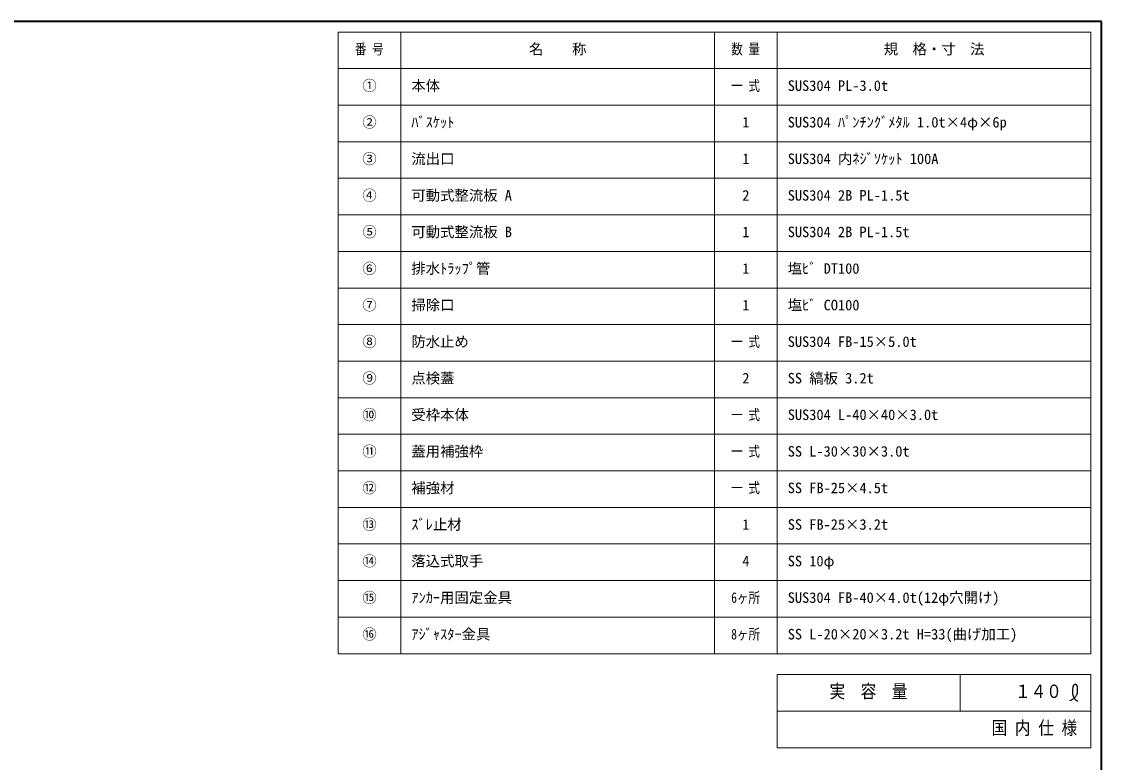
# Model space of a CAD drawing. Units: millimetres at full size, sheet at 1:10; details may follow other scales. Extents: x -2126 to 1924, y -1326 to 1484.
# Drawn here: x -142 to 1924, y 66 to 1484 of the extents above; entities that cross this region are included whole.
import ezdxf
from ezdxf.enums import TextEntityAlignment as Align

# ---------------------------------------------------------------- set-up
doc = ezdxf.new("R2010")
doc.units = ezdxf.units.MM
doc.header["$LTSCALE"] = 10
doc.layers.add('0-0_ﾚｲﾔ1', color=4, linetype='Continuous', lineweight=9)
doc.styles.add('ＭＳ ゴシック', font='')
doc.styles.get('ＭＳ ゴシック').set_extended_font_data('MS Gothic')

msp = doc.modelspace()

# ---------------------------------------------------------------- linework, layer by layer
at = {"layer": '0-0_ﾚｲﾔ1', "color": 1, "lineweight": 40}
for p, q in [((1923.78, 1484.05), (-2126.22, 1484.05)), ((1923.78, -1325.95), (1923.78, 1484.05))]:
    msp.add_line(p, q, dxfattribs=at)
at = {"layer": '0-0_ﾚｲﾔ1', "color": 3, "lineweight": 18}
for p, q in [((1903.78, 1464.05), (463.78, 1464.05)), ((463.78, 274.05), (463.78, 1464.05)), ((583.78, 274.05), (583.78, 1464.05)), ((1183.78, 274.05), (1183.78, 1464.05)), ((1303.78, 274.05), (1303.78, 1464.05)), ((1903.78, 274.05), (1903.78, 1464.05)), ((1903.78, 1394.05), (463.78, 1394.05)), ((1903.78, 1324.05), (463.78, 1324.05)), ((1903.78, 1254.05), (463.78, 1254.05)), ((1903.78, 1184.05), (463.78, 1184.05)), ((1903.78, 1114.05), (463.78, 1114.05)), ((1903.78, 1044.05), (463.78, 1044.05)), ((1903.78, 974.05), (463.78, 974.05)), ((1903.78, 904.05), (463.78, 904.05)), ((1903.78, 834.05), (463.78, 834.05)), ((1903.78, 764.05), (463.78, 764.05)), ((1903.78, 694.05), (463.78, 694.05)), ((1903.78, 624.05), (463.78, 624.05)), ((1903.78, 554.05), (463.78, 554.05)), ((1903.78, 484.05), (463.78, 484.05)), ((1903.78, 414.05), (463.78, 414.05)), ((1903.78, 344.05), (463.78, 344.05)), ((1903.78, 274.05), (463.78, 274.05)), ((1303.78, 234.05), (1903.78, 234.05)), ((1303.78, 234.05), (1303.78, 94.05)), ((1653.78, 234.05), (1653.78, 164.05)), ((1903.78, 234.05), (1903.78, 94.05)), ((1303.78, 164.05), (1903.78, 164.05)), ((1303.78, 94.05), (1903.78, 94.05))]:
    msp.add_line(p, q, dxfattribs=at)
at = {"layer": '0-0_ﾚｲﾔ1', "color": 5, "lineweight": 25}
for points in [[(1863.49, 184.04), (1864.3, 184.51), (1865.71, 185.33), (1867.1, 186.16), (1868.46, 187.03), (1869.81, 187.95), (1871.11, 188.92), (1871.85, 189.52), (1872.39, 189.99), (1873.29, 190.82), (1874.15, 191.71), (1874.95, 192.64), (1875.67, 193.62), (1876.32, 194.65), (1876.64, 195.28), (1876.88, 195.79), (1877.24, 196.69), (1877.53, 197.61), (1877.77, 198.55), (1877.96, 199.51), (1878.09, 200.47), (1878.15, 201.03), (1878.19, 201.61), (1878.24, 202.61), (1878.25, 203.6), (1878.23, 204.6), (1878.2, 205.6), (1878.17, 206.61), (1878.15, 207.2), (1878.13, 207.82), (1878.09, 208.89), (1878.01, 209.95), (1877.84, 211), (1877.56, 212), (1877.12, 212.97), (1876.78, 213.5), (1876.56, 213.79), (1876.14, 214.25), (1875.68, 214.67), (1875.17, 215.01)], [(1875.17, 215.01), (1874.64, 215.26), (1874.09, 215.4), (1873.77, 215.42), (1873.5, 215.4), (1873.04, 215.3), (1872.59, 215.13), (1872.16, 214.89), (1871.75, 214.59), (1871.37, 214.26), (1871.16, 214.05), (1870.88, 213.73), (1870.44, 213.13), (1870.08, 212.51), (1869.79, 211.85), (1869.54, 211.17), (1869.34, 210.48), (1869.24, 210.08), (1869.13, 209.57), (1868.98, 208.69), (1868.85, 207.8), (1868.76, 206.91), (1868.67, 206.01), (1868.6, 205.12), (1868.56, 204.6), (1868.51, 203.97), (1868.42, 202.9), (1868.34, 201.83), (1868.3, 200.76), (1868.3, 199.69), (1868.36, 198.63), (1868.42, 198.02), (1868.5, 197.49), (1868.68, 196.58), (1868.91, 195.67), (1869.19, 194.78), (1869.51, 193.9), (1869.85, 193.03), (1870.07, 192.54), (1870.23, 192.18)], [(1870.23, 192.18), (1870.51, 191.57), (1870.81, 190.96), (1871.12, 190.36), (1871.44, 189.77), (1871.78, 189.18), (1871.98, 188.84), (1872.23, 188.44), (1872.67, 187.76), (1873.14, 187.11), (1873.64, 186.49), (1874.18, 185.91), (1874.77, 185.4), (1875.14, 185.14), (1875.45, 184.94), (1876.01, 184.64), (1876.6, 184.37), (1877.21, 184.14), (1877.83, 183.93), (1878.47, 183.74), (1878.84, 183.63)]]:
    msp.add_lwpolyline(points, dxfattribs=at)

# ---------------------------------------------------------------- texts
at = {"layer": '0-0_ﾚｲﾔ1', "color": 7, "style": 'ＭＳ ゴシック'}
for s, height, width, p in [('番 号', 20.16, 0.8, (495.66, 1415.3)), ('数 量', 20.16, 0.8, (1215.66, 1415.3)), ('一 式', 20.16, 0.8, (1215.66, 1345.3)), ('一 式', 20.16, 0.8, (1215.66, 855.3)), ('一 式', 20.16, 0.8, (1215.66, 715.3)), ('一 式', 20.16, 0.8, (1215.66, 645.3)), ('一 式', 20.16, 0.8, (1215.66, 575.3)), ('6ヶ所', 20.16, 0.8, (1215.66, 365.3)), ('8ヶ所', 20.16, 0.8, (1215.66, 295.3)), ('実\u3000容\u3000量', 25.66, 0.85, (1403.78, 181.55)), ('１４０', 25.66, 0.85, (1758.78, 181.55)), ('国 内 仕 様', 25.66, 0.85, (1713.78, 111.55))]:
    msp.add_text(s, height=height, dxfattribs=dict(at, width=width)).set_placement(p, align=Align.BOTTOM_LEFT)
for s, p in [('名\u3000\u3000称', (828.78, 1415.3)), ('規\u3000格・寸\u3000法', (1507.53, 1415.3)), ('①', (510.03, 1345.3)), ('本体', (603.78, 1345.3)), ('SUS304 PL-3.0t', (1323.78, 1345.3)), ('②', (510.03, 1275.3)), ('ﾊﾞｽｹｯﾄ', (603.78, 1275.3)), ('SUS304 ﾊﾟﾝﾁﾝｸﾞﾒﾀﾙ 1.0t×4φ×6p', (1323.78, 1275.3)), ('1', (1236.91, 1275.3)), ('③', (510.03, 1205.3)), ('流出口', (603.78, 1205.3)), ('1', (1236.91, 1205.3)), ('SUS304 内ﾈｼﾞｿｹｯﾄ 100A', (1323.78, 1205.3)), ('④', (510.03, 1135.3)), ('可動式整流板 A', (603.78, 1135.3)), ('2', (1236.91, 1135.3)), ('SUS304 2B PL-1.5t', (1323.78, 1135.3)), ('⑤', (510.03, 1065.3)), ('可動式整流板 B', (603.78, 1065.3)), ('1', (1236.91, 1065.3)), ('SUS304 2B PL-1.5t', (1323.78, 1065.3)), ('⑥', (510.03, 995.3)), ('排水ﾄﾗｯﾌﾟ管', (603.78, 995.3)), ('1', (1236.91, 995.3)), ('塩ﾋﾞ DT100', (1323.78, 995.3)), ('⑦', (510.03, 925.3)), ('掃除口', (603.78, 925.3)), ('1', (1236.91, 925.3)), ('塩ﾋﾞ CO100', (1323.78, 925.3)), ('⑧', (510.03, 855.3)), ('防水止め', (603.78, 855.3)), ('SUS304 FB-15×5.0t', (1323.78, 855.3)), ('⑨', (510.03, 785.3)), ('点検蓋', (603.78, 785.3)), ('2', (1236.91, 785.3)), ('SS 縞板 3.2t', (1323.78, 785.3)), ('⑩', (510.03, 715.3)), ('受枠本体', (603.78, 715.3)), ('SUS304 L-40×40×3.0t', (1323.78, 715.3)), ('⑪', (510.03, 645.3)), ('蓋用補強枠', (603.78, 645.3)), ('SS L-30×30×3.0t', (1323.78, 645.3)), ('⑫', (510.03, 575.3)), ('補強材', (603.78, 575.3)), ('SS FB-25×4.5t', (1323.78, 575.3)), ('⑬', (510.03, 505.3)), ('ｽﾞﾚ止材', (603.78, 505.3)), ('1', (1236.91, 505.3)), ('SS FB-25×3.2t', (1323.78, 505.3)), ('⑭', (510.03, 435.3)), ('落込式取手', (603.78, 435.3)), ('4', (1236.91, 435.3)), ('SS 10φ', (1323.78, 435.3)), ('⑮', (510.03, 365.3)), ('ｱﾝｶｰ用固定金具', (603.78, 365.3)), ('SUS304 FB-40×4.0t(12φ穴開け)', (1323.78, 365.3)), ('⑯', (510.03, 295.3)), ('ｱｼﾞｬｽﾀｰ金具', (603.78, 295.3)), ('SS L-20×20×3.2t H=33(曲げ加工)', (1323.78, 295.3))]:
    msp.add_text(s, height=20.16, dxfattribs=at).set_placement(p, align=Align.BOTTOM_LEFT)

doc.saveas('drawing.dxf')
